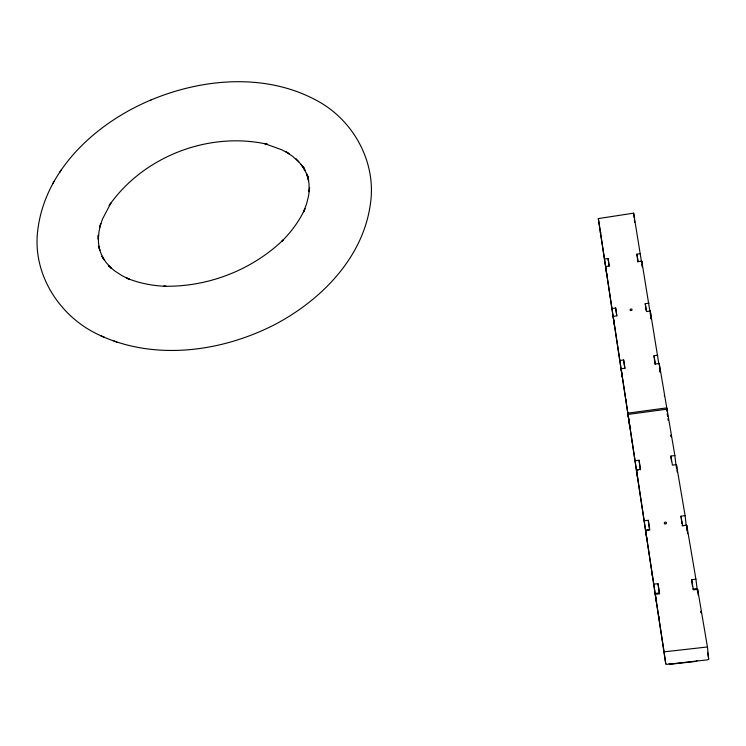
<?xml version="1.0" encoding="UTF-8"?>
<svg xmlns="http://www.w3.org/2000/svg" width="746" height="746" viewBox="0 0 746 746"><rect width="100%" height="100%" fill="white"/><g stroke="black" fill="none" stroke-linecap="round" stroke-linejoin="round"><path stroke-width="1.12" d="M151.214 99.88L151.009 99.964C95.329 123.211 42.643 171.487 37.3 234.654C33.775 279.023 63.587 321.144 104.272 337.164M52.593 183.898L54.346 181.073M59.568 172.596L61.172 170.013M697.081 660.443L696.279 661.366L670.188 664.276L669.134 663.567M697.323 590.748L695.915 579.185L691.691 579.689L693.398 589.816L697.641 589.312L707.45 646.968L708.7 659.166L707.674 659.818L666.915 664.36L665.768 663.959L598.329 218.587L633.643 213.151L641.597 262.443M151.009 99.964C203.322 78.106 266.611 72.866 317.628 100.99C354.108 120.824 376.954 163.318 370.277 204.74C362.649 258.265 320.92 300.274 274.752 324.594C221.879 351.692 156.203 360.812 100.785 335.775M606.871 275.498L604.465 259.03L608.065 258.498L609.212 265.986L605.603 266.527L614.424 325.265M637.867 261.874L636.907 254.162L640.525 253.621M650.008 311.931L641.802 261.119L638.175 261.66L636.907 254.162M611.972 308.527L615.664 307.995L616.867 315.856L613.175 316.397L621.25 370.249M646.045 310.271L645.243 303.687L648.955 303.156M658.839 363.908L650.298 311.026L646.568 311.567L645.243 303.687M619.87 360.514L623.647 359.982L624.915 368.254L621.12 368.785L622.36 377.532M655.053 364.43L654 355.721L657.813 355.189M675.988 465.168L674.878 455.536L659.222 363.47L655.398 364.001L654 355.721M628.048 414.422L666.989 409.162M621.12 368.785L635.079 460.739L639.042 460.226L640.441 469.299L636.459 469.812L637.643 478.289M671.521 461.401L670.887 456.058L674.878 455.536M682.105 525.678L686.18 525.175L685.117 515.673L676.426 464.618L672.416 465.14L670.887 456.058M638.399 470.055L636.431 470.306L635.079 460.739M636.459 469.812L644.19 520.792L648.274 520.288L649.738 529.856L645.644 530.369L646.801 538.649M681.863 523.571L681.005 516.185L685.117 515.673M644.19 520.792L645.523 530.229L649.58 529.725L648.274 520.288M695.915 579.185L686.749 525.268L682.618 525.771L681.005 516.185M645.523 530.229L653.813 584.193L658.009 583.698L659.567 593.816L655.352 594.31L656.471 602.358M653.813 584.193L655.119 593.462L659.287 592.977L658.009 583.698M692.745 589.014L696.95 588.519M655.119 593.462L664.089 651.855L707.45 646.968M113.896 340.959L117.15 342.255M630.715 428.101L629.932 427.775L629.363 423.812M600.26 232.155L600.922 232.463M298.745 161.826L292.833 156.529L286.147 151.858L289.299 153.872L281.718 149.76L264.699 143.642L267.6 144.323C209.234 131.072 143.335 156.343 109.158 205.551L110.893 203.071L102.51 219.044L99.74 227.194L100.747 223.558L99.022 231.512L98.295 239.401L98.211 235.26L98.5 242.898L99.815 250.311L98.547 246.133L100.869 253.22L104.198 259.944L101.829 256.223L106.165 262.545L111.462 268.364L108.263 265.501L114.586 270.835L121.784 275.535L129.813 279.536L126.4 277.969C138.97 283.256 152.529 285.774 166.116 286.352L163.663 286.222C207.612 287.229 251.831 270.173 283.517 239.662L281.755 241.424C291.257 231.903 299.426 220.975 304.974 208.675L303.482 212.134L306.597 203.835L308.639 195.583L309.599 187.46L309.142 191.722L309.03 183.926L307.874 176.401L308.611 180.737L306.447 173.594L308.312 177.557L303.305 166.862L305.151 170.787L301.048 164.493M296.059 158.712L303.818 167.691M666.915 410.347L667.129 410.971M671.027 435.03L671.316 437.007L671.036 435.291M628.169 415.578L628.291 416.212M628.365 416.855L628.477 417.49M707.497 652.312L708.7 659.166M625.717 399.511L625.894 400.639M664.313 395.884L664.313 395.604M641.924 264.644L642.297 266.844M650.139 313.022L650.475 315.008M650.81 316.985L651.146 318.971M659.856 370.202L660.21 372.282L659.222 363.47M676.184 466.306L676.575 468.591M686.721 528.336L687.075 530.443M701.193 612.886L700.97 611.31L701.231 612.792M625.978 401.255L625.903 400.788M631.946 440.513L632.067 441.343M632.142 441.93L631.965 440.662M598.329 218.587L604.465 259.03M652.181 573.926L652.442 575.67L652.321 574.83M658.839 617.884C659.128 619.684 658.345 614.564 658.746 617.138M628.71 419.383L629.559 425.08M667.344 414.179L667.67 416.399M628.906 420.651L627.852 413.153L666.775 407.885L667.222 411.214M623.647 359.982L624.859 368.645M615.664 307.995L616.737 315.623M608.065 258.498L609.137 266.163M639.042 460.226L640.376 469.793M664.089 651.855L665.768 663.959M633.643 213.151L634.193 217.701M634.464 219.977L634.734 222.252M641.802 261.119L642.465 266.76M650.298 311.026L651.193 318.84M691.691 579.689L692.4 585.908M667.996 418.618L668.202 420.427M667.344 413.526L667.558 415.447M676.426 464.618L676.771 467.826M677.004 469.961L677.228 472.097M686.749 525.268L687.616 533.614M697.641 589.312L698.228 595.112M664.789 523.795A1.1 0.914 -2.7 0 0 666.486 523.049A1.1 0.914 -2.7 0 0 664.882 522.219A1.1 0.914 -2.7 0 0 664.789 523.795M630.594 310.457A0.998 0.746 -7.1 0 0 632.058 309.693A0.998 0.746 -7.1 0 0 630.547 309.161A0.998 0.746 -7.1 0 0 630.594 310.457"/></g></svg>
